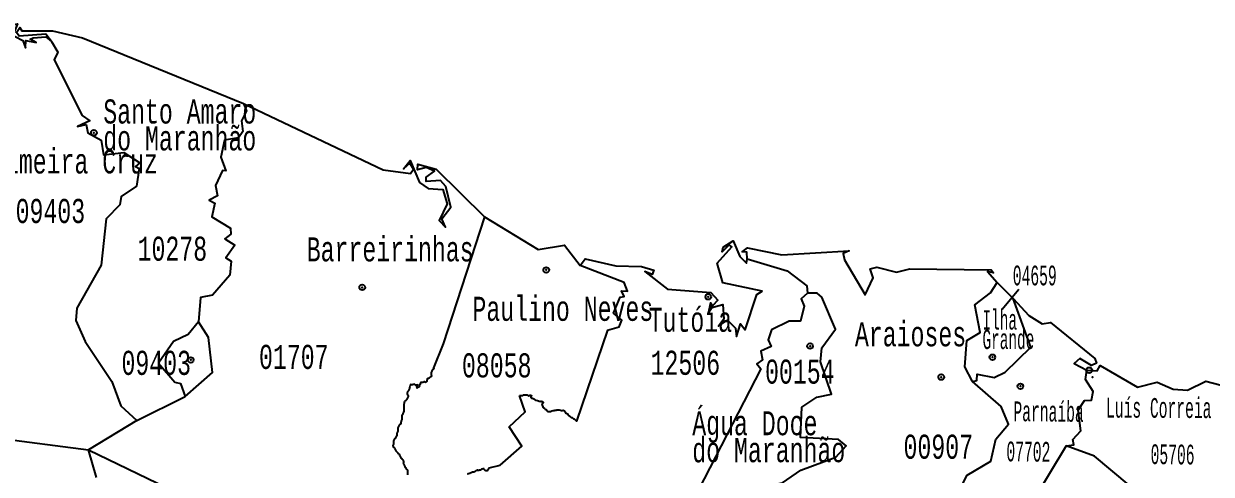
# Model space of a CAD drawing. Header units: millimetres. Extents: x 9851 to 10267, y 23387 to 23778.
# Drawn here: x 10157.09 to 10176.03, y 23694.34 to 23701.53 of the extents above; entities that cross this region are included whole.
import ezdxf
from ezdxf.enums import TextEntityAlignment as Align

# ---------------------------------------------------------------- set-up
doc = ezdxf.new("R2010")
doc.units = ezdxf.units.MM
doc.layers.add('3', color=7, linetype='Continuous')
doc.styles.add('MONOTXT', font='MONOTXT', dxfattribs={"height": 0.2})

# ---------------------------------------------------------------- blocks, each defined once
blk = doc.blocks.new('SEDE')
at = {"layer": '3', "color": 7, "linetype": 'Continuous'}
blk.add_circle((0, 0), 0.00451, dxfattribs=at)

msp = doc.modelspace()

# ---------------------------------------------------------------- linework, layer by layer
at = {"color": 7, "linetype": 'Continuous'}
for p, q in [((10164.439, 23698.449), (10163.78, 23696.424)), ((10172.615, 23697.404), (10172.872, 23697.144)), ((10172.696, 23696.977), (10172.962, 23697.297)), ((10158.891, 23695.202), (10159.665, 23695.583)), ((10154.77, 23695.159), (10158.124, 23694.734)), ((10158.891, 23695.202), (10158.124, 23694.734)), ((10158.25, 23694.289), (10158.124, 23694.734)), ((10158.124, 23694.734), (10160.244, 23693.71))]:
    msp.add_line(p, q, dxfattribs=at)
for points in [[(10155.861, 23701.237), (10156.01, 23701.165), (10156.217, 23701.396), (10156.266, 23701.37), (10156.467, 23701.387), (10156.471, 23701.414), (10156.27, 23701.379), (10156.269, 23701.379), (10156.988, 23701.53), (10156.898, 23701.301), (10156.734, 23701.26), (10156.849, 23701.25), (10156.95, 23701.328), (10157.074, 23701.263), (10157.117, 23701.146), (10157.12, 23701.261), (10157.288, 23701.231), (10157.192, 23701.285), (10157.238, 23701.303), (10157.442, 23701.323), (10157.53, 23701.246)], [(10157.53, 23701.246), (10157.44, 23701.365), (10157.018, 23701.332), (10156.976, 23701.392), (10157.029, 23701.472), (10157.058, 23701.416), (10157.547, 23701.416), (10158.026, 23701.304), (10160.594, 23700.258)], [(10157.53, 23701.246), (10157.635, 23701.076), (10157.576, 23700.953), (10158.02, 23700.065), (10158.143, 23699.979), (10157.946, 23699.893), (10158.084, 23699.923), (10158.111, 23699.792), (10158.323, 23699.671), (10158.363, 23699.439), (10158.688, 23699.478), (10158.943, 23699.312), (10158.87, 23699.251), (10158.932, 23699.222), (10158.885, 23698.941), (10158.644, 23698.775), (10158.622, 23698.639), (10158.405, 23698.415), (10158.324, 23697.676), (10157.938, 23696.991), (10157.922, 23696.795), (10158.07, 23696.458), (10158.496, 23695.821), (10158.636, 23695.433), (10158.891, 23695.202)], [(10160.594, 23700.258), (10160.642, 23700.141), (10160.56, 23699.98), (10160.585, 23699.811), (10160.512, 23699.708), (10160.291, 23699.672), (10160.23, 23699.404), (10160.314, 23699.181), (10160.257, 23699.188), (10160.149, 23698.952), (10160.178, 23698.785), (10160.047, 23698.718), (10160.136, 23698.669), (10160.091, 23698.448), (10160.386, 23698.269), (10160.39, 23698.175), (10160.299, 23698.099), (10160.458, 23697.997), (10160.311, 23697.794), (10160.399, 23697.744), (10160.378, 23697.521), (10160.098, 23697.199), (10159.908, 23697.165), (10159.878, 23696.772)], [(10160.594, 23700.258), (10162.824, 23699.197), (10163.257, 23699.142), (10163.305, 23699.21), (10163.245, 23699.304), (10163.147, 23699.215), (10163.252, 23699.35), (10163.4, 23698.996), (10163.542, 23698.9), (10163.773, 23698.887), (10163.842, 23698.658), (10163.713, 23698.389), (10163.815, 23698.286), (10163.76, 23698.417), (10163.9, 23698.604), (10163.821, 23698.931), (10163.736, 23699.027), (10163.508, 23699.013), (10163.506, 23699.084), (10163.64, 23699.176), (10163.51, 23699.239), (10163.367, 23699.201), (10163.377, 23699.29), (10163.665, 23699.211), (10164.439, 23698.449)], [(10164.439, 23698.449), (10165.293, 23697.928), (10165.713, 23697.995), (10165.963, 23697.673)], [(10165.963, 23697.673), (10166.045, 23697.777), (10166.531, 23697.668), (10166.942, 23697.659), (10167.141, 23697.599), (10167.114, 23697.528), (10166.994, 23697.575), (10167.357, 23697.298), (10168.049, 23697.242), (10168.161, 23697.121), (10168.072, 23697.032), (10168.04, 23697.075), (10168.003, 23696.907), (10168.063, 23697.004), (10168.241, 23697.053), (10168.257, 23696.816), (10168.171, 23696.705), (10168.313, 23696.8), (10168.441, 23696.674), (10168.457, 23696.538), (10168.522, 23696.745), (10168.593, 23696.645), (10168.783, 23697.21), (10168.865, 23697.263), (10168.241, 23697.398), (10168.15, 23697.71), (10168.383, 23697.969), (10168.341, 23698.002), (10168.229, 23697.893), (10168.244, 23697.965), (10168.406, 23698.069), (10168.509, 23697.819), (10168.615, 23697.708), (10168.627, 23697.78)], [(10168.627, 23697.78), (10168.623, 23697.885), (10168.546, 23697.89), (10168.635, 23697.957), (10169.178, 23697.842), (10170.253, 23697.905), (10170.16, 23697.862), (10170.179, 23697.762), (10170.512, 23697.204), (10170.635, 23697.477), (10170.588, 23697.622), (10170.695, 23697.647), (10171.011, 23697.567), (10171.223, 23697.619), (10172.518, 23697.604), (10172.555, 23697.554), (10172.463, 23697.576), (10172.615, 23697.404)], [(10168.627, 23697.78), (10169.263, 23697.586), (10169.578, 23697.346), (10169.591, 23697.229)], [(10166.402, 23696.641), (10166.587, 23696.694), (10166.627, 23696.801), (10166.494, 23696.913), (10166.601, 23697.167), (10166.665, 23697.181), (10166.622, 23697.27), (10166.72, 23697.265), (10166.665, 23697.4), (10165.963, 23697.673)], [(10172.219, 23695.822), (10172.101, 23696.058), (10172.129, 23696.479), (10172.346, 23696.605), (10172.26, 23697.047), (10172.51, 23697.235), (10172.615, 23697.404)], [(10167.759, 23693.917), (10169.192, 23694.204), (10169.485, 23694.41), (10170.04, 23694.617), (10170.204, 23694.795), (10170.086, 23694.897), (10169.479, 23694.927), (10169.502, 23695.415), (10169.739, 23695.57), (10169.972, 23695.621), (10169.797, 23696.135), (10169.818, 23696.359), (10170.039, 23696.655), (10169.819, 23697.166), (10169.744, 23697.234), (10169.591, 23697.229)], [(10169.591, 23697.229), (10169.489, 23697.14), (10169.535, 23697.023), (10169.48, 23696.785), (10169.299, 23696.784), (10169.017, 23696.648), (10168.962, 23696.486), (10169.01, 23696.382), (10168.847, 23696.306), (10168.87, 23696.17), (10168.783, 23696.105), (10168.843, 23696.023), (10167.759, 23693.917)], [(10172.219, 23695.822), (10172.29, 23695.839), (10172.294, 23695.941), (10172.569, 23695.884), (10172.74, 23695.973), (10173.15, 23696.37), (10172.872, 23697.144)], [(10172.872, 23697.144), (10173.12, 23696.874), (10173.332, 23696.74), (10173.467, 23696.763), (10174.173, 23696.187), (10174.198, 23696.116), (10174.119, 23696.078), (10173.931, 23696.187), (10173.843, 23696.112), (10174.046, 23696.003)], [(10159.878, 23696.772), (10159.712, 23696.573), (10159.478, 23696.458), (10159.237, 23696.115), (10159.499, 23695.813), (10159.59, 23695.792), (10159.665, 23695.583)], [(10159.665, 23695.583), (10160.101, 23695.966), (10160.034, 23696.523), (10159.878, 23696.772)], [(10166.402, 23696.641), (10165.903, 23695.191), (10165.894, 23695.199), (10165.883, 23695.211), (10165.877, 23695.217), (10165.872, 23695.221), (10165.861, 23695.223), (10165.855, 23695.229), (10165.851, 23695.234), (10165.845, 23695.239), (10165.841, 23695.24), (10165.834, 23695.244), (10165.825, 23695.245), (10165.82, 23695.247), (10165.814, 23695.252), (10165.804, 23695.264), (10165.797, 23695.264), (10165.794, 23695.267), (10165.784, 23695.275), (10165.781, 23695.28), (10165.778, 23695.287), (10165.774, 23695.295), (10165.77, 23695.3), (10165.763, 23695.303), (10165.761, 23695.306)], [(10163.78, 23696.424), (10163.625, 23696.043), (10163.627, 23696.041), (10163.631, 23696.033), (10163.629, 23696.03), (10163.626, 23696.026), (10163.626, 23696.022), (10163.623, 23696.018), (10163.618, 23696.013), (10163.608, 23696.008), (10163.603, 23696.004), (10163.6, 23695.995), (10163.598, 23695.986), (10163.593, 23695.978), (10163.589, 23695.971), (10163.586, 23695.964), (10163.586, 23695.955), (10163.586, 23695.951), (10163.59, 23695.947), (10163.591, 23695.943), (10163.589, 23695.939), (10163.587, 23695.93), (10163.589, 23695.925), (10163.591, 23695.914), (10163.591, 23695.908), (10163.589, 23695.903), (10163.585, 23695.897), (10163.572, 23695.889), (10163.565, 23695.884), (10163.561, 23695.879), (10163.553, 23695.873), (10163.547, 23695.87), (10163.538, 23695.868), (10163.528, 23695.867), (10163.524, 23695.866), (10163.522, 23695.854), (10163.52, 23695.842), (10163.52, 23695.835), (10163.52, 23695.827), (10163.518, 23695.821), (10163.515, 23695.815), (10163.509, 23695.811), (10163.501, 23695.809), (10163.492, 23695.811), (10163.485, 23695.815), (10163.478, 23695.819), (10163.473, 23695.818), (10163.47, 23695.814), (10163.455, 23695.806), (10163.447, 23695.806), (10163.435, 23695.804), (10163.43, 23695.804), (10163.419, 23695.801), (10163.418, 23695.801), (10163.415, 23695.796), (10163.412, 23695.786), (10163.412, 23695.782), (10163.412, 23695.776), (10163.406, 23695.773), (10163.403, 23695.775), (10163.395, 23695.771), (10163.395, 23695.768), (10163.395, 23695.764), (10163.397, 23695.757), (10163.4, 23695.752), (10163.4, 23695.748), (10163.397, 23695.74), (10163.388, 23695.734), (10163.376, 23695.727), (10163.372, 23695.72), (10163.37, 23695.719), (10163.365, 23695.717), (10163.364, 23695.72), (10163.362, 23695.726), (10163.361, 23695.734), (10163.36, 23695.74), (10163.361, 23695.745), (10163.364, 23695.754), (10163.369, 23695.762), (10163.369, 23695.764), (10163.361, 23695.767), (10163.351, 23695.766), (10163.346, 23695.765), (10163.34, 23695.764), (10163.332, 23695.768), (10163.329, 23695.771), (10163.322, 23695.774), (10163.313, 23695.778), (10163.306, 23695.775), (10163.298, 23695.773), (10163.287, 23695.768), (10163.28, 23695.769), (10163.272, 23695.77), (10163.26, 23695.772), (10163.256, 23695.771), (10163.253, 23695.765), (10163.253, 23695.756), (10163.248, 23695.739), (10163.244, 23695.728), (10163.241, 23695.724), (10163.241, 23695.713), (10163.238, 23695.703), (10163.236, 23695.696), (10163.233, 23695.688), (10163.228, 23695.678), (10163.224, 23695.673), (10163.211, 23695.659), (10163.208, 23695.654), (10163.206, 23695.646), (10163.202, 23695.634), (10163.202, 23695.63), (10163.205, 23695.622), (10163.21, 23695.612), (10163.214, 23695.61), (10163.216, 23695.606), (10163.218, 23695.601), (10163.221, 23695.593), (10163.221, 23695.585), (10163.216, 23695.572), (10163.21, 23695.563), (10163.205, 23695.553), (10163.2, 23695.542), (10163.197, 23695.535), (10163.191, 23695.527), (10163.181, 23695.519), (10163.178, 23695.517), (10163.17, 23695.511), (10163.166, 23695.507), (10163.162, 23695.501), (10163.159, 23695.485), (10163.158, 23695.473), (10163.157, 23695.469), (10163.153, 23695.464), (10163.152, 23695.463), (10163.15, 23695.452), (10163.15, 23695.446), (10163.149, 23695.438), (10163.15, 23695.426), (10163.151, 23695.413), (10163.151, 23695.402), (10163.153, 23695.392), (10163.154, 23695.382), (10163.154, 23695.374), (10163.153, 23695.365), (10163.149, 23695.348), (10163.146, 23695.333), (10163.143, 23695.324), (10163.136, 23695.311), (10163.136, 23695.308), (10163.131, 23695.296), (10163.127, 23695.293), (10163.123, 23695.286), (10163.12, 23695.282), (10163.119, 23695.279), (10163.118, 23695.273), (10163.117, 23695.262), (10163.118, 23695.257), (10163.119, 23695.248), (10163.12, 23695.238), (10163.121, 23695.231), (10163.119, 23695.223), (10163.117, 23695.215), (10163.114, 23695.205), (10163.111, 23695.194), (10163.11, 23695.185), (10163.105, 23695.172), (10163.102, 23695.156), (10163.101, 23695.154), (10163.096, 23695.142), (10163.089, 23695.136), (10163.082, 23695.129), (10163.077, 23695.126), (10163.076, 23695.124), (10163.075, 23695.123), (10163.071, 23695.117), (10163.066, 23695.104), (10163.062, 23695.096), (10163.058, 23695.083), (10163.057, 23695.075), (10163.054, 23695.069), (10163.054, 23695.061), (10163.054, 23695.055), (10163.054, 23695.048), (10163.054, 23695.043), (10163.056, 23695.036), (10163.058, 23695.029), (10163.058, 23695.025), (10163.051, 23695.017), (10163.046, 23695.007), (10163.042, 23694.989), (10163.042, 23694.979), (10163.04, 23694.967), (10163.038, 23694.956), (10163.036, 23694.954), (10163.036, 23694.953), (10163.03, 23694.946), (10163.024, 23694.937), (10163.016, 23694.925), (10163.011, 23694.915), (10163.006, 23694.909), (10162.999, 23694.894), (10162.992, 23694.886), (10162.989, 23694.877), (10162.989, 23694.868), (10162.988, 23694.853), (10162.987, 23694.841), (10162.987, 23694.832), (10162.984, 23694.823), (10162.982, 23694.814), (10162.981, 23694.807), (10162.977, 23694.8), (10162.978, 23694.797), (10162.978, 23694.794)], [(10174.046, 23696.003), (10174.21, 23695.994), (10174.257, 23696.078), (10174.852, 23695.733), (10175.167, 23695.814), (10175.422, 23695.699), (10175.652, 23695.684), (10175.943, 23695.83), (10176.391, 23695.708)], [(10173.716, 23694.796), (10173.838, 23694.814), (10173.823, 23694.899), (10173.949, 23695.033), (10173.908, 23695.366), (10174.006, 23695.519), (10174.119, 23695.526), (10174.145, 23695.664), (10174.025, 23695.852), (10174.046, 23696.003)], [(10172.065, 23694.194), (10172.139, 23694.326), (10172.513, 23694.552), (10172.594, 23694.902), (10172.797, 23695.141), (10172.681, 23695.425), (10172.219, 23695.822)], [(10164.478, 23694.396), (10164.513, 23694.447), (10164.687, 23694.486), (10165.035, 23694.793), (10164.83, 23695.098), (10165.085, 23695.336), (10164.998, 23695.597)], [(10164.998, 23695.597), (10165.043, 23695.598), (10165.047, 23695.6), (10165.055, 23695.603), (10165.061, 23695.607), (10165.067, 23695.608), (10165.072, 23695.608), (10165.089, 23695.607), (10165.096, 23695.607), (10165.106, 23695.61), (10165.11, 23695.61), (10165.115, 23695.61), (10165.117, 23695.611), (10165.127, 23695.602), (10165.133, 23695.598), (10165.138, 23695.595), (10165.141, 23695.595), (10165.148, 23695.596), (10165.152, 23695.597), (10165.155, 23695.599), (10165.158, 23695.601), (10165.163, 23695.605), (10165.17, 23695.605), (10165.175, 23695.605), (10165.181, 23695.6), (10165.185, 23695.597), (10165.185, 23695.595), (10165.183, 23695.59), (10165.18, 23695.583), (10165.177, 23695.577), (10165.176, 23695.573), (10165.175, 23695.565), (10165.181, 23695.561), (10165.19, 23695.559), (10165.202, 23695.556), (10165.212, 23695.551), (10165.235, 23695.538), (10165.243, 23695.534), (10165.248, 23695.53), (10165.256, 23695.525), (10165.28, 23695.517), (10165.282, 23695.516), (10165.289, 23695.517), (10165.296, 23695.515), (10165.298, 23695.514), (10165.299, 23695.512)], [(10165.299, 23695.512), (10165.304, 23695.51), (10165.31, 23695.507), (10165.315, 23695.506), (10165.32, 23695.505), (10165.338, 23695.508), (10165.343, 23695.508), (10165.353, 23695.503), (10165.357, 23695.502), (10165.361, 23695.501), (10165.369, 23695.494), (10165.373, 23695.491), (10165.373, 23695.487), (10165.375, 23695.484), (10165.374, 23695.481), (10165.371, 23695.476), (10165.366, 23695.471), (10165.36, 23695.466), (10165.357, 23695.462), (10165.356, 23695.459), (10165.355, 23695.451), (10165.356, 23695.446), (10165.358, 23695.439), (10165.362, 23695.434), (10165.368, 23695.418), (10165.368, 23695.412), (10165.377, 23695.402), (10165.388, 23695.401), (10165.389, 23695.4), (10165.391, 23695.399), (10165.396, 23695.392), (10165.402, 23695.384), (10165.407, 23695.38), (10165.414, 23695.378), (10165.422, 23695.375), (10165.426, 23695.368), (10165.429, 23695.363), (10165.433, 23695.356), (10165.439, 23695.352), (10165.445, 23695.348), (10165.455, 23695.344), (10165.465, 23695.343), (10165.475, 23695.343), (10165.49, 23695.346), (10165.501, 23695.348), (10165.512, 23695.353), (10165.532, 23695.358), (10165.539, 23695.36), (10165.551, 23695.361), (10165.559, 23695.363), (10165.569, 23695.365), (10165.577, 23695.364), (10165.585, 23695.366), (10165.592, 23695.368), (10165.599, 23695.369), (10165.625, 23695.369), (10165.63, 23695.368), (10165.652, 23695.363), (10165.658, 23695.362), (10165.675, 23695.362), (10165.695, 23695.364), (10165.706, 23695.361), (10165.713, 23695.354), (10165.727, 23695.34), (10165.729, 23695.334), (10165.731, 23695.326), (10165.732, 23695.324), (10165.741, 23695.317), (10165.749, 23695.31), (10165.755, 23695.307), (10165.761, 23695.306)], [(10162.978, 23694.794), (10162.981, 23694.786), (10162.983, 23694.78), (10162.99, 23694.773), (10162.995, 23694.77), (10163.001, 23694.763), (10163.004, 23694.755), (10163.007, 23694.747), (10163.012, 23694.737), (10163.016, 23694.726), (10163.022, 23694.718), (10163.029, 23694.71), (10163.036, 23694.703), (10163.043, 23694.697), (10163.048, 23694.689), (10163.052, 23694.685), (10163.058, 23694.68), (10163.066, 23694.675), (10163.072, 23694.668), (10163.078, 23694.662), (10163.082, 23694.652), (10163.084, 23694.644), (10163.088, 23694.635), (10163.093, 23694.624), (10163.097, 23694.616), (10163.106, 23694.607), (10163.115, 23694.6), (10163.122, 23694.59), (10163.128, 23694.584), (10163.131, 23694.58), (10163.135, 23694.573), (10163.139, 23694.568), (10163.142, 23694.559), (10163.146, 23694.548), (10163.146, 23694.54), (10163.144, 23694.531), (10163.143, 23694.52), (10163.145, 23694.512), (10163.146, 23694.506), (10163.15, 23694.496), (10163.155, 23694.487), (10163.161, 23694.477), (10163.169, 23694.464), (10163.178, 23694.451), (10163.185, 23694.44), (10163.19, 23694.43), (10163.197, 23694.425), (10163.201, 23694.42), (10163.206, 23694.413), (10163.208, 23694.404), (10163.21, 23694.394), (10163.21, 23694.385), (10163.21, 23694.377), (10163.21, 23694.368), (10163.21, 23694.359), (10163.21, 23694.348), (10163.209, 23694.332)], [(10173.716, 23694.796), (10172.951, 23693.525), (10172.836, 23693.439)], [(10175.741, 23692.369), (10175.545, 23692.603), (10175.71, 23692.715), (10175.504, 23692.832), (10175.505, 23692.924), (10176.138, 23693.117), (10176.13, 23693.473), (10174.835, 23693.653), (10174.722, 23694.171), (10174.169, 23694.631), (10173.716, 23694.796)], [(10164.478, 23694.396), (10164.477, 23694.396), (10164.473, 23694.397), (10164.471, 23694.398), (10164.468, 23694.398), (10164.464, 23694.398), (10164.463, 23694.398), (10164.463, 23694.398), (10164.458, 23694.399), (10164.455, 23694.4), (10164.453, 23694.401), (10164.449, 23694.403), (10164.448, 23694.405), (10164.444, 23694.407), (10164.442, 23694.409), (10164.44, 23694.412), (10164.439, 23694.415), (10164.435, 23694.418), (10164.434, 23694.423), (10164.432, 23694.426), (10164.431, 23694.427), (10164.428, 23694.43), (10164.426, 23694.43), (10164.423, 23694.43), (10164.422, 23694.43), (10164.419, 23694.428), (10164.414, 23694.428), (10164.413, 23694.428), (10164.41, 23694.427), (10164.407, 23694.426), (10164.402, 23694.426), (10164.399, 23694.426), (10164.398, 23694.425), (10164.394, 23694.424), (10164.391, 23694.422), (10164.39, 23694.42), (10164.384, 23694.419), (10164.383, 23694.417), (10164.38, 23694.414), (10164.377, 23694.409), (10164.373, 23694.406), (10164.371, 23694.406), (10164.366, 23694.407), (10164.364, 23694.406), (10164.363, 23694.406), (10164.36, 23694.407), (10164.358, 23694.407), (10164.354, 23694.406), (10164.351, 23694.405), (10164.347, 23694.405), (10164.343, 23694.405), (10164.34, 23694.405), (10164.337, 23694.405), (10164.331, 23694.406), (10164.325, 23694.406), (10164.322, 23694.406), (10164.32, 23694.405), (10164.314, 23694.403), (10164.311, 23694.402), (10164.31, 23694.402), (10164.308, 23694.4), (10164.304, 23694.399), (10164.3, 23694.396), (10164.296, 23694.392), (10164.294, 23694.391), (10164.29, 23694.388), (10164.286, 23694.386), (10164.283, 23694.384), (10164.28, 23694.382), (10164.276, 23694.379), (10164.272, 23694.376), (10164.268, 23694.375), (10164.26, 23694.376), (10164.256, 23694.377), (10164.256, 23694.377), (10164.255, 23694.377), (10164.249, 23694.375), (10164.246, 23694.376), (10164.242, 23694.374), (10164.234, 23694.37), (10164.23, 23694.369), (10164.225, 23694.365), (10164.22, 23694.363), (10164.215, 23694.362), (10164.211, 23694.361), (10164.209, 23694.359), (10164.207, 23694.358), (10164.206, 23694.357), (10164.203, 23694.356), (10164.2, 23694.355), (10164.195, 23694.354), (10164.192, 23694.352), (10164.186, 23694.351), (10164.18, 23694.351), (10164.175, 23694.349), (10164.173, 23694.348), (10164.172, 23694.345), (10164.169, 23694.342)]]:
    msp.add_lwpolyline(points, dxfattribs=at)
for p in [(10158.208, 23699.791), (10165.422, 23697.602), (10162.488, 23697.324), (10168.008, 23697.174), (10169.63, 23696.388), (10159.752, 23696.166), (10172.538, 23696.21), (10171.722, 23695.893), (10174.137, 23695.894), (10172.985, 23695.746)]:
    msp.add_point(p, dxfattribs=at)

# ---------------------------------------------------------------- block references
at = {"color": 7, "linetype": 'Continuous', "zscale": 10}
for p, xscale, yscale, rotation in [((10158.208, 23699.791), 9.999979147880714, 9.999979147880714, 0.1299342798237481), ((10165.422, 23697.602), 9.99997946566211, 9.99997946566211, 0.1307346935622247), ((10162.488, 23697.324), 9.999987922047886, 9.999987922047886, 0.1504782155114046), ((10168.008, 23697.174), 9.999977180584892, 9.999977180584892, 0.1248649916485734), ((10169.63, 23696.388), 9.99997946566211, 9.99997946566211, 0.1307346935622247), ((10172.538, 23696.21), 10.00002127740887, 10.00002127740887, 0.1181943222758456), ((10159.752, 23696.166), 10, 10, 0.182494659563888), ((10174.083, 23696.002), 10.00001967571484, 10.00001967571484, 0.11365866064546), ((10171.722, 23695.893), 9.999978622581867, 9.999978622581867, 0.1286002568137408), ((10172.985, 23695.746), 9.999976978054775, 9.999976978054775, 0.1243313822518804)]:
    msp.add_blockref('SEDE', p, dxfattribs=dict(at, xscale=xscale, yscale=yscale, rotation=rotation))

# ---------------------------------------------------------------- texts
at = {"color": 7, "linetype": 'Continuous', "style": 'MONOTXT'}
for s, height, rotation, width, p in [('Santo Amaro', 0.38386, 359.9994, 0.667465, (10158.358, 23700.322)), ('do Maranh%%227o', 0.38386, 359.9994, 0.667465, (10158.358, 23699.893)), ('Primeira Cruz', 0.38396, 0, 0.667467, (10156.345, 23699.525)), ('10278', 0.384, 360, 0.667462, (10158.905, 23698.133)), ('Barreirinhas', 0.38398, 0, 0.667462, (10161.603, 23698.123)), ('04659', 0.3148, 360, 0.514282, (10172.864, 23697.671)), ('Ilha', 0.3095, 0.0141, 0.514288, (10172.381, 23696.96)), ('Araioses', 0.384, 0, 0.667462, (10170.346, 23696.768)), ('Grande', 0.3095, 0.0141, 0.514288, (10172.381, 23696.65)), ('08058', 0.3841, 0, 0.667462, (10164.078, 23696.272)), ('12506', 0.3841, 360, 0.66746, (10167.087, 23696.313)), ('00154', 0.384, 360, 0.667465, (10168.913, 23696.172)), ('Parna%%237ba', 0.31482, 359.461, 0.514285, (10172.876, 23695.504)), ('Lu%%237s Correia', 0.31482, 359.6979, 0.514285, (10174.352, 23695.562)), ('%%193gua Doce', 0.38399, 359.9993, 0.667465, (10167.752, 23695.349)), ('do Maranh%%227o', 0.38399, 359.9993, 0.667465, (10167.752, 23694.919)), ('07702', 0.3148, 359.4466, 0.514289, (10172.764, 23694.864)), ('05706', 0.3148, 359.4228, 0.514289, (10175.064, 23694.82))]:
    msp.add_text(s, height=height, rotation=rotation, dxfattribs=dict(at, width=width)).set_placement(p, align=Align.TOP_LEFT)
at = {"color": 7, "linetype": 'Continuous', "style": 'MONOTXT', "width": 0.666664}
for p in [(10157.514, 23698.543), (10159.202, 23696.12)]:
    msp.add_text('09403', height=0.3844, rotation=0, dxfattribs=at).set_placement(p, align=Align.MIDDLE)
at = {"color": 7, "linetype": 'Continuous', "style": 'MONOTXT'}
for s, height, width, p in [('Paulino Neves', 0.38401, 0.667465, (10164.246, 23697.174)), ('Tut%%243ia', 0.384, 0.667462, (10167.056, 23696.999)), ('00907', 0.3841, 0.667465, (10171.121, 23694.974))]:
    msp.add_text(s, height=height, dxfattribs=dict(at, width=width)).set_placement(p, align=Align.TOP_LEFT)
at = {"color": 7, "linetype": 'Continuous', "style": 'MONOTXT', "width": 0.666669}
msp.add_text('01707', height=0.3845, dxfattribs=at).set_placement((10161.396, 23696.215), align=Align.MIDDLE)

doc.saveas('drawing.dxf')
